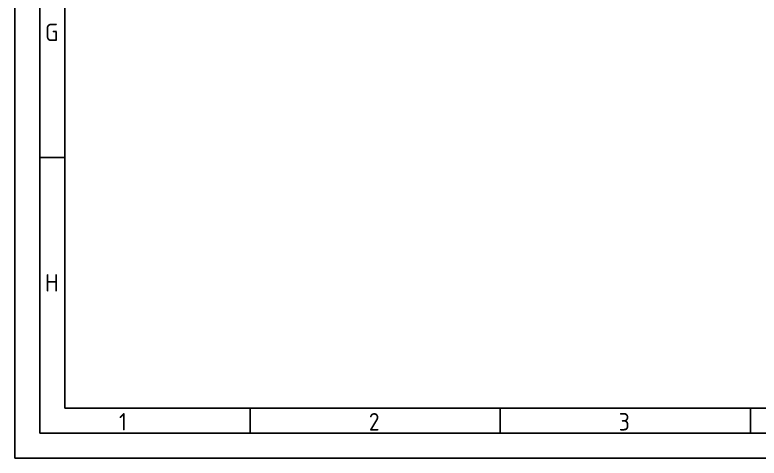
# Model space of a CAD drawing. Header units: millimetres. Extents: x 0 to 594, y 0 to 420.
# Drawn here: x 0 to 148.7, y 0 to 88.5 of the extents above; entities that cross this region are included whole.
import ezdxf

# ---------------------------------------------------------------- set-up
doc = ezdxf.new("R2010")
doc.units = ezdxf.units.MM
doc.header["$LTSCALE"] = 8
doc.layers.add('035', color=5, linetype='Continuous')
doc.layers.add('07', color=7, linetype='Continuous')
doc.styles.add('ISO Proportional', font='isocp.shx')

# ---------------------------------------------------------------- blocks, each defined once
blk = doc.blocks.new('IEC_border_a2')
at = {"layer": '035'}
for p, q in [((10, 10), (10, 410)), ((10, 60), (5.02, 60)), ((10, 10), (584, 10)), ((47, 10), (47, 5)), ((97, 10), (97, 5)), ((147, 10), (147, 5))]:
    blk.add_line(p, q, dxfattribs=at)
blk.add_lwpolyline([(0, 420), (594, 420), (594, 0), (0, 0)], close=True, dxfattribs=at)
at = {"layer": '07'}
blk.add_lwpolyline([(5, 415), (589, 415), (589, 5), (5, 5)], close=True, dxfattribs=at)
at = {"layer": '035', "style": 'ISO Proportional'}
for s, p in [('G', (6.02, 83.25)), ('H', (6.02, 33.25)), ('1', (20.81, 5.5)), ('2', (70.73, 5.5)), ('3', (120.68, 5.5))]:
    blk.add_text(s, height=3.5, dxfattribs=at).set_placement(p)

msp = doc.modelspace()

# ---------------------------------------------------------------- block references
msp.add_blockref('IEC_border_a2', (0, 0))

doc.saveas('drawing.dxf')
